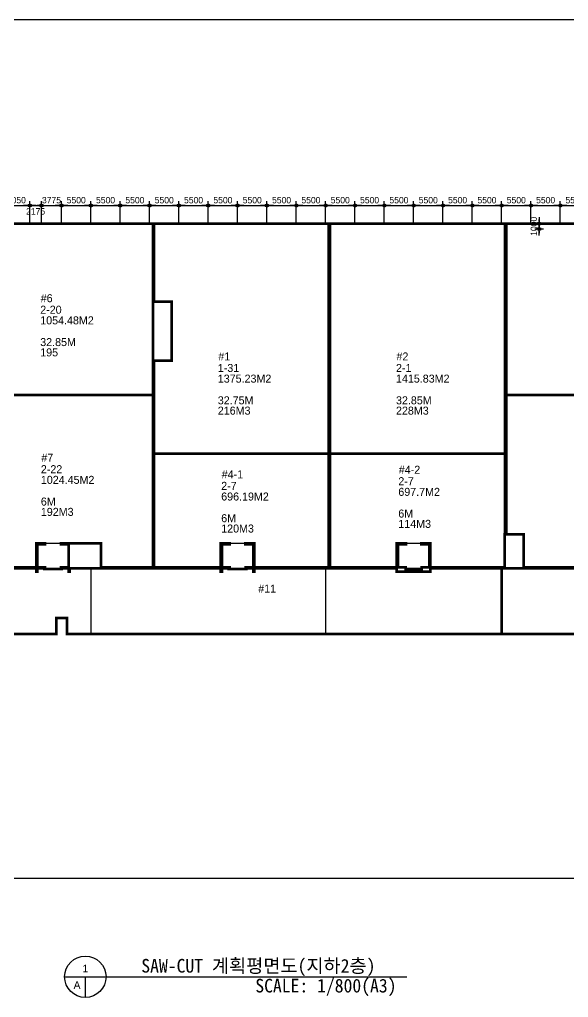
# Model space of a CAD drawing. Header units: millimetres. Extents: x -552870 to 1405794, y -1345622 to 197746.
# Drawn here: x 113355 to 216253, y 14461 to 197746 of the extents above; entities that cross this region are included whole.
import ezdxf
from ezdxf.enums import TextEntityAlignment as Align

# ---------------------------------------------------------------- set-up
doc = ezdxf.new("R2010")
doc.units = ezdxf.units.MM
doc.header["$LTSCALE"] = 1000
doc.header["$MEASUREMENT"] = 0
doc.header["$PDSIZE"] = -10
doc.layers.get('0').update_dxf_attribs({"linetype": 'CONTINUOUS'})
doc.layers.get('Defpoints').update_dxf_attribs({"color": 171, "linetype": 'CONTINUOUS'})
for name, color, linetype in [('I_#', 7, 'CONTINUOUS'), ('I_area', 30, 'CONTINUOUS'), ("I_con'c", 5, 'CONTINUOUS'), ('I_date', 100, 'CONTINUOUS'), ('I_joint', 1, 'CONTINUOUS'), ('NDIM', 7, 'CONTINUOUS'), ('SYM', 7, 'CONTINUOUS'), ('TEXT', 3, 'CONTINUOUS')]:
    doc.layers.add(name, color=color, linetype=linetype)
doc.layers.add('도면층1', color=100, linetype='CONTINUOUS', lineweight=106)
doc.styles.add('CGS', font='cgse', dxfattribs={"bigfont": 'cgs'})
doc.styles.add('궁서체', font='GungsuhChe.ttf')
doc.styles.add('나눔바른고딕', font='')
doc.styles.get('나눔바른고딕').set_extended_font_data('나눔바른고딕')
doc.dimstyles.new('NDIM 1200', dxfattribs={"dimscale": 500, "dimtxt": 3, "dimasz": 1, "dimexe": 2, "dimexo": 2, "dimgap": 1, "dimtad": 1, "dimdec": 0, "dimdsep": 46, "dimtxsty": 'CGS', "dimblk": 'DOT0', "dimcen": 1, "dimdle": 8, "dimclrd": 2, "dimclre": 2, "dimclrt": 2, "dimadec": 0, "dimazin": 0, "dimtfac": 1, "dimtdec": 0, "dimtix": 1, "dimtmove": 2, "dimatfit": 3, "dimldrblk": 'DOT0', "dimfxl": 1, "dimtolj": 1, "dimtzin": 0, "dimlwd": -1, "dimlwe": -1, "dimarcsym": 0})

# ---------------------------------------------------------------- blocks, each defined once
blk = doc.blocks.new('DOT0')
blk.add_line((-3, 0), (3, 0))
at = {"color": 6}
blk.add_circle((0, 0), 0.75, dxfattribs=at)
blk = doc.blocks.new('*D23')
at = {"layer": 'Defpoints', "color": 0, "ltscale": 0.4, "transparency": 16777216}
for p in [(209172, 159491), (210772, 159491), (209172, 158491)]:
    blk.add_point(p, dxfattribs=at)
at = {"layer": 'NDIM', "ltscale": 0.4, "transparency": 16777216}
for p, q in [((209972, 159491), (211572, 159491)), ((210772, 159891), (210772, 160291)), ((210772, 158491), (210772, 159491)), ((209972, 158491), (211572, 158491)), ((210772, 158091), (210772, 157691))]:
    blk.add_line(p, q, dxfattribs=at)
at = {"layer": 'NDIM', "ltscale": 0.4, "transparency": 16777216, "xscale": 400, "yscale": 400, "zscale": 400}
for p, rotation in [((210772, 159491), 270), ((210772, 158491), 90)]:
    blk.add_blockref('DOT0', p, dxfattribs=dict(at, rotation=rotation))
at = {"layer": 'NDIM', "ltscale": 0.4, "transparency": 16777216, "insert": (209772, 158991), "char_height": 1200, "attachment_point": 5, "rotation": 90, "style": 'CGS'}
blk.add_mtext('\\A1;1000', dxfattribs=at)
blk = doc.blocks.new('*D269')
at = {"layer": 'Defpoints', "color": 0, "ltscale": 0.4, "transparency": 16777216}
for p in [(115280, 162891), (110230, 158491), (115280, 158491)]:
    blk.add_point(p, dxfattribs=at)
at = {"layer": 'NDIM', "ltscale": 0.4, "transparency": 16777216}
for p, q in [((110230, 159291), (110230, 163691)), ((115280, 159291), (115280, 163691)), ((110630, 162891), (114880, 162891))]:
    blk.add_line(p, q, dxfattribs=at)
at = {"layer": 'NDIM', "ltscale": 0.4, "transparency": 16777216, "xscale": 400, "yscale": 400, "zscale": 400, "rotation": 180}
blk.add_blockref('DOT0', (110230, 162891), dxfattribs=at)
at = {"layer": 'NDIM', "ltscale": 0.4, "transparency": 16777216, "xscale": 400, "yscale": 400, "zscale": 400}
blk.add_blockref('DOT0', (115280, 162891), dxfattribs=at)
at = {"layer": 'NDIM', "ltscale": 0.4, "transparency": 16777216, "insert": (112755, 163891), "char_height": 1200, "attachment_point": 5, "style": 'CGS'}
blk.add_mtext('\\A1;5050', dxfattribs=at)
blk = doc.blocks.new('*D270')
at = {"layer": 'Defpoints', "color": 0, "ltscale": 0.4, "transparency": 16777216}
for p in [(117455, 162891), (115280, 158491), (117455, 158491)]:
    blk.add_point(p, dxfattribs=at)
at = {"layer": 'NDIM', "ltscale": 0.4, "transparency": 16777216}
for p, q in [((115280, 159291), (115280, 163691)), ((117455, 159291), (117455, 163691)), ((115680, 162891), (117055, 162891))]:
    blk.add_line(p, q, dxfattribs=at)
at = {"layer": 'NDIM', "ltscale": 0.4, "transparency": 16777216, "xscale": 400, "yscale": 400, "zscale": 400, "rotation": 180}
blk.add_blockref('DOT0', (115280, 162891), dxfattribs=at)
at = {"layer": 'NDIM', "ltscale": 0.4, "transparency": 16777216, "xscale": 400, "yscale": 400, "zscale": 400}
blk.add_blockref('DOT0', (117455, 162891), dxfattribs=at)
at = {"layer": 'NDIM', "ltscale": 0.4, "transparency": 16777216, "insert": (116368, 161791), "char_height": 1200, "attachment_point": 5, "style": 'CGS'}
blk.add_mtext('\\A1;2175', dxfattribs=at)
blk = doc.blocks.new('*D271')
at = {"layer": 'Defpoints', "color": 0, "ltscale": 0.4, "transparency": 16777216}
for p in [(126730, 162891), (121230, 158491), (126730, 158491)]:
    blk.add_point(p, dxfattribs=at)
at = {"layer": 'NDIM', "ltscale": 0.4, "transparency": 16777216}
for p, q in [((121230, 159291), (121230, 163691)), ((126730, 159291), (126730, 163691)), ((121630, 162891), (126330, 162891))]:
    blk.add_line(p, q, dxfattribs=at)
at = {"layer": 'NDIM', "ltscale": 0.4, "transparency": 16777216, "xscale": 400, "yscale": 400, "zscale": 400, "rotation": 180}
blk.add_blockref('DOT0', (121230, 162891), dxfattribs=at)
at = {"layer": 'NDIM', "ltscale": 0.4, "transparency": 16777216, "xscale": 400, "yscale": 400, "zscale": 400}
blk.add_blockref('DOT0', (126730, 162891), dxfattribs=at)
at = {"layer": 'NDIM', "ltscale": 0.4, "transparency": 16777216, "insert": (123980, 163891), "char_height": 1200, "attachment_point": 5, "style": 'CGS'}
blk.add_mtext('\\A1;5500', dxfattribs=at)
blk = doc.blocks.new('*D272')
at = {"layer": 'Defpoints', "color": 0, "ltscale": 0.4, "transparency": 16777216}
for p in [(121230, 162891), (117455, 158491), (121230, 158491)]:
    blk.add_point(p, dxfattribs=at)
at = {"layer": 'NDIM', "ltscale": 0.4, "transparency": 16777216}
for p, q in [((117455, 159291), (117455, 163691)), ((121230, 159291), (121230, 163691)), ((117055, 162891), (116655, 162891)), ((117455, 162891), (121230, 162891)), ((121630, 162891), (122030, 162891))]:
    blk.add_line(p, q, dxfattribs=at)
at = {"layer": 'NDIM', "ltscale": 0.4, "transparency": 16777216, "xscale": 400, "yscale": 400, "zscale": 400}
blk.add_blockref('DOT0', (117455, 162891), dxfattribs=at)
at = {"layer": 'NDIM', "ltscale": 0.4, "transparency": 16777216, "xscale": 400, "yscale": 400, "zscale": 400, "rotation": 180}
blk.add_blockref('DOT0', (121230, 162891), dxfattribs=at)
at = {"layer": 'NDIM', "ltscale": 0.4, "transparency": 16777216, "insert": (119343, 163891), "char_height": 1200, "attachment_point": 5, "style": 'CGS'}
blk.add_mtext('\\A1;3775', dxfattribs=at)
blk = doc.blocks.new('*D273')
at = {"layer": 'Defpoints', "color": 0, "ltscale": 0.4, "transparency": 16777216}
for p in [(132230, 162891), (126730, 158491), (132230, 158491)]:
    blk.add_point(p, dxfattribs=at)
at = {"layer": 'NDIM', "ltscale": 0.4, "transparency": 16777216}
for p, q in [((126730, 159291), (126730, 163691)), ((132230, 159291), (132230, 163691)), ((127130, 162891), (131830, 162891))]:
    blk.add_line(p, q, dxfattribs=at)
at = {"layer": 'NDIM', "ltscale": 0.4, "transparency": 16777216, "xscale": 400, "yscale": 400, "zscale": 400, "rotation": 180}
blk.add_blockref('DOT0', (126730, 162891), dxfattribs=at)
at = {"layer": 'NDIM', "ltscale": 0.4, "transparency": 16777216, "xscale": 400, "yscale": 400, "zscale": 400}
blk.add_blockref('DOT0', (132230, 162891), dxfattribs=at)
at = {"layer": 'NDIM', "ltscale": 0.4, "transparency": 16777216, "insert": (129480, 163891), "char_height": 1200, "attachment_point": 5, "style": 'CGS'}
blk.add_mtext('\\A1;5500', dxfattribs=at)
blk = doc.blocks.new('*D274')
at = {"layer": 'Defpoints', "color": 0, "ltscale": 0.4, "transparency": 16777216}
for p in [(137730, 162891), (132230, 158491), (137730, 158491)]:
    blk.add_point(p, dxfattribs=at)
at = {"layer": 'NDIM', "ltscale": 0.4, "transparency": 16777216}
for p, q in [((132230, 159291), (132230, 163691)), ((137730, 159291), (137730, 163691)), ((132630, 162891), (137330, 162891))]:
    blk.add_line(p, q, dxfattribs=at)
at = {"layer": 'NDIM', "ltscale": 0.4, "transparency": 16777216, "xscale": 400, "yscale": 400, "zscale": 400, "rotation": 180}
blk.add_blockref('DOT0', (132230, 162891), dxfattribs=at)
at = {"layer": 'NDIM', "ltscale": 0.4, "transparency": 16777216, "xscale": 400, "yscale": 400, "zscale": 400}
blk.add_blockref('DOT0', (137730, 162891), dxfattribs=at)
at = {"layer": 'NDIM', "ltscale": 0.4, "transparency": 16777216, "insert": (134980, 163891), "char_height": 1200, "attachment_point": 5, "style": 'CGS'}
blk.add_mtext('\\A1;5500', dxfattribs=at)
blk = doc.blocks.new('*D275')
at = {"layer": 'Defpoints', "color": 0, "ltscale": 0.4, "transparency": 16777216}
for p in [(143230, 162891), (137730, 158491), (143230, 158491)]:
    blk.add_point(p, dxfattribs=at)
at = {"layer": 'NDIM', "ltscale": 0.4, "transparency": 16777216}
for p, q in [((137730, 159291), (137730, 163691)), ((143230, 159291), (143230, 163691)), ((138130, 162891), (142830, 162891))]:
    blk.add_line(p, q, dxfattribs=at)
at = {"layer": 'NDIM', "ltscale": 0.4, "transparency": 16777216, "xscale": 400, "yscale": 400, "zscale": 400, "rotation": 180}
blk.add_blockref('DOT0', (137730, 162891), dxfattribs=at)
at = {"layer": 'NDIM', "ltscale": 0.4, "transparency": 16777216, "xscale": 400, "yscale": 400, "zscale": 400}
blk.add_blockref('DOT0', (143230, 162891), dxfattribs=at)
at = {"layer": 'NDIM', "ltscale": 0.4, "transparency": 16777216, "insert": (140480, 163891), "char_height": 1200, "attachment_point": 5, "style": 'CGS'}
blk.add_mtext('\\A1;5500', dxfattribs=at)
blk = doc.blocks.new('*D276')
at = {"layer": 'Defpoints', "color": 0, "ltscale": 0.4, "transparency": 16777216}
for p in [(148730, 162891), (143230, 158491), (148730, 158491)]:
    blk.add_point(p, dxfattribs=at)
at = {"layer": 'NDIM', "ltscale": 0.4, "transparency": 16777216}
for p, q in [((143230, 159291), (143230, 163691)), ((148730, 159291), (148730, 163691)), ((143630, 162891), (148330, 162891))]:
    blk.add_line(p, q, dxfattribs=at)
at = {"layer": 'NDIM', "ltscale": 0.4, "transparency": 16777216, "xscale": 400, "yscale": 400, "zscale": 400, "rotation": 180}
blk.add_blockref('DOT0', (143230, 162891), dxfattribs=at)
at = {"layer": 'NDIM', "ltscale": 0.4, "transparency": 16777216, "xscale": 400, "yscale": 400, "zscale": 400}
blk.add_blockref('DOT0', (148730, 162891), dxfattribs=at)
at = {"layer": 'NDIM', "ltscale": 0.4, "transparency": 16777216, "insert": (145980, 163891), "char_height": 1200, "attachment_point": 5, "style": 'CGS'}
blk.add_mtext('\\A1;5500', dxfattribs=at)
blk = doc.blocks.new('*D277')
at = {"layer": 'Defpoints', "color": 0, "ltscale": 0.4, "transparency": 16777216}
for p in [(154230, 162891), (148730, 158491), (154230, 158491)]:
    blk.add_point(p, dxfattribs=at)
at = {"layer": 'NDIM', "ltscale": 0.4, "transparency": 16777216}
for p, q in [((148730, 159291), (148730, 163691)), ((154230, 159291), (154230, 163691)), ((149130, 162891), (153830, 162891))]:
    blk.add_line(p, q, dxfattribs=at)
at = {"layer": 'NDIM', "ltscale": 0.4, "transparency": 16777216, "xscale": 400, "yscale": 400, "zscale": 400, "rotation": 180}
blk.add_blockref('DOT0', (148730, 162891), dxfattribs=at)
at = {"layer": 'NDIM', "ltscale": 0.4, "transparency": 16777216, "xscale": 400, "yscale": 400, "zscale": 400}
blk.add_blockref('DOT0', (154230, 162891), dxfattribs=at)
at = {"layer": 'NDIM', "ltscale": 0.4, "transparency": 16777216, "insert": (151480, 163891), "char_height": 1200, "attachment_point": 5, "style": 'CGS'}
blk.add_mtext('\\A1;5500', dxfattribs=at)
blk = doc.blocks.new('*D278')
at = {"layer": 'Defpoints', "color": 0, "ltscale": 0.4, "transparency": 16777216}
for p in [(159730, 162891), (154230, 158491), (159730, 158491)]:
    blk.add_point(p, dxfattribs=at)
at = {"layer": 'NDIM', "ltscale": 0.4, "transparency": 16777216}
for p, q in [((154230, 159291), (154230, 163691)), ((159730, 159291), (159730, 163691)), ((154630, 162891), (159330, 162891))]:
    blk.add_line(p, q, dxfattribs=at)
at = {"layer": 'NDIM', "ltscale": 0.4, "transparency": 16777216, "xscale": 400, "yscale": 400, "zscale": 400, "rotation": 180}
blk.add_blockref('DOT0', (154230, 162891), dxfattribs=at)
at = {"layer": 'NDIM', "ltscale": 0.4, "transparency": 16777216, "xscale": 400, "yscale": 400, "zscale": 400}
blk.add_blockref('DOT0', (159730, 162891), dxfattribs=at)
at = {"layer": 'NDIM', "ltscale": 0.4, "transparency": 16777216, "insert": (156980, 163891), "char_height": 1200, "attachment_point": 5, "style": 'CGS'}
blk.add_mtext('\\A1;5500', dxfattribs=at)
blk = doc.blocks.new('*D279')
at = {"layer": 'Defpoints', "color": 0, "ltscale": 0.4, "transparency": 16777216}
for p in [(165230, 162891), (159730, 158491), (165230, 158491)]:
    blk.add_point(p, dxfattribs=at)
at = {"layer": 'NDIM', "ltscale": 0.4, "transparency": 16777216}
for p, q in [((159730, 159291), (159730, 163691)), ((165230, 159291), (165230, 163691)), ((160130, 162891), (164830, 162891))]:
    blk.add_line(p, q, dxfattribs=at)
at = {"layer": 'NDIM', "ltscale": 0.4, "transparency": 16777216, "xscale": 400, "yscale": 400, "zscale": 400, "rotation": 180}
blk.add_blockref('DOT0', (159730, 162891), dxfattribs=at)
at = {"layer": 'NDIM', "ltscale": 0.4, "transparency": 16777216, "xscale": 400, "yscale": 400, "zscale": 400}
blk.add_blockref('DOT0', (165230, 162891), dxfattribs=at)
at = {"layer": 'NDIM', "ltscale": 0.4, "transparency": 16777216, "insert": (162480, 163891), "char_height": 1200, "attachment_point": 5, "style": 'CGS'}
blk.add_mtext('\\A1;5500', dxfattribs=at)
blk = doc.blocks.new('*D280')
at = {"layer": 'Defpoints', "color": 0, "ltscale": 0.4, "transparency": 16777216}
for p in [(170730, 162891), (165230, 158491), (170730, 158491)]:
    blk.add_point(p, dxfattribs=at)
at = {"layer": 'NDIM', "ltscale": 0.4, "transparency": 16777216}
for p, q in [((165230, 159291), (165230, 163691)), ((170730, 159291), (170730, 163691)), ((165630, 162891), (170330, 162891))]:
    blk.add_line(p, q, dxfattribs=at)
at = {"layer": 'NDIM', "ltscale": 0.4, "transparency": 16777216, "xscale": 400, "yscale": 400, "zscale": 400, "rotation": 180}
blk.add_blockref('DOT0', (165230, 162891), dxfattribs=at)
at = {"layer": 'NDIM', "ltscale": 0.4, "transparency": 16777216, "xscale": 400, "yscale": 400, "zscale": 400}
blk.add_blockref('DOT0', (170730, 162891), dxfattribs=at)
at = {"layer": 'NDIM', "ltscale": 0.4, "transparency": 16777216, "insert": (167980, 163891), "char_height": 1200, "attachment_point": 5, "style": 'CGS'}
blk.add_mtext('\\A1;5500', dxfattribs=at)
blk = doc.blocks.new('*D281')
at = {"layer": 'Defpoints', "color": 0, "ltscale": 0.4, "transparency": 16777216}
for p in [(176230, 162891), (170730, 158491), (176230, 158491)]:
    blk.add_point(p, dxfattribs=at)
at = {"layer": 'NDIM', "ltscale": 0.4, "transparency": 16777216}
for p, q in [((170730, 159291), (170730, 163691)), ((176230, 159291), (176230, 163691)), ((171130, 162891), (175830, 162891))]:
    blk.add_line(p, q, dxfattribs=at)
at = {"layer": 'NDIM', "ltscale": 0.4, "transparency": 16777216, "xscale": 400, "yscale": 400, "zscale": 400, "rotation": 180}
blk.add_blockref('DOT0', (170730, 162891), dxfattribs=at)
at = {"layer": 'NDIM', "ltscale": 0.4, "transparency": 16777216, "xscale": 400, "yscale": 400, "zscale": 400}
blk.add_blockref('DOT0', (176230, 162891), dxfattribs=at)
at = {"layer": 'NDIM', "ltscale": 0.4, "transparency": 16777216, "insert": (173480, 163891), "char_height": 1200, "attachment_point": 5, "style": 'CGS'}
blk.add_mtext('\\A1;5500', dxfattribs=at)
blk = doc.blocks.new('*D282')
at = {"layer": 'Defpoints', "color": 0, "ltscale": 0.4, "transparency": 16777216}
for p in [(181730, 162891), (176230, 158491), (181730, 158491)]:
    blk.add_point(p, dxfattribs=at)
at = {"layer": 'NDIM', "ltscale": 0.4, "transparency": 16777216}
for p, q in [((176230, 159291), (176230, 163691)), ((181730, 159291), (181730, 163691)), ((176630, 162891), (181330, 162891))]:
    blk.add_line(p, q, dxfattribs=at)
at = {"layer": 'NDIM', "ltscale": 0.4, "transparency": 16777216, "xscale": 400, "yscale": 400, "zscale": 400, "rotation": 180}
blk.add_blockref('DOT0', (176230, 162891), dxfattribs=at)
at = {"layer": 'NDIM', "ltscale": 0.4, "transparency": 16777216, "xscale": 400, "yscale": 400, "zscale": 400}
blk.add_blockref('DOT0', (181730, 162891), dxfattribs=at)
at = {"layer": 'NDIM', "ltscale": 0.4, "transparency": 16777216, "insert": (178980, 163891), "char_height": 1200, "attachment_point": 5, "style": 'CGS'}
blk.add_mtext('\\A1;5500', dxfattribs=at)
blk = doc.blocks.new('*D283')
at = {"layer": 'Defpoints', "color": 0, "ltscale": 0.4, "transparency": 16777216}
for p in [(187230, 162891), (181730, 158491), (187230, 158491)]:
    blk.add_point(p, dxfattribs=at)
at = {"layer": 'NDIM', "ltscale": 0.4, "transparency": 16777216}
for p, q in [((181730, 159291), (181730, 163691)), ((187230, 159291), (187230, 163691)), ((182130, 162891), (186830, 162891))]:
    blk.add_line(p, q, dxfattribs=at)
at = {"layer": 'NDIM', "ltscale": 0.4, "transparency": 16777216, "xscale": 400, "yscale": 400, "zscale": 400, "rotation": 180}
blk.add_blockref('DOT0', (181730, 162891), dxfattribs=at)
at = {"layer": 'NDIM', "ltscale": 0.4, "transparency": 16777216, "xscale": 400, "yscale": 400, "zscale": 400}
blk.add_blockref('DOT0', (187230, 162891), dxfattribs=at)
at = {"layer": 'NDIM', "ltscale": 0.4, "transparency": 16777216, "insert": (184480, 163891), "char_height": 1200, "attachment_point": 5, "style": 'CGS'}
blk.add_mtext('\\A1;5500', dxfattribs=at)
blk = doc.blocks.new('*D284')
at = {"layer": 'Defpoints', "color": 0, "ltscale": 0.4, "transparency": 16777216}
for p in [(192730, 162891), (187230, 158491), (192730, 158491)]:
    blk.add_point(p, dxfattribs=at)
at = {"layer": 'NDIM', "ltscale": 0.4, "transparency": 16777216}
for p, q in [((187230, 159291), (187230, 163691)), ((192730, 159291), (192730, 163691)), ((187630, 162891), (192330, 162891))]:
    blk.add_line(p, q, dxfattribs=at)
at = {"layer": 'NDIM', "ltscale": 0.4, "transparency": 16777216, "xscale": 400, "yscale": 400, "zscale": 400, "rotation": 180}
blk.add_blockref('DOT0', (187230, 162891), dxfattribs=at)
at = {"layer": 'NDIM', "ltscale": 0.4, "transparency": 16777216, "xscale": 400, "yscale": 400, "zscale": 400}
blk.add_blockref('DOT0', (192730, 162891), dxfattribs=at)
at = {"layer": 'NDIM', "ltscale": 0.4, "transparency": 16777216, "insert": (189980, 163891), "char_height": 1200, "attachment_point": 5, "style": 'CGS'}
blk.add_mtext('\\A1;5500', dxfattribs=at)
blk = doc.blocks.new('*D285')
at = {"layer": 'Defpoints', "color": 0, "ltscale": 0.4, "transparency": 16777216}
for p in [(198230, 162891), (192730, 158491), (198230, 158491)]:
    blk.add_point(p, dxfattribs=at)
at = {"layer": 'NDIM', "ltscale": 0.4, "transparency": 16777216}
for p, q in [((192730, 159291), (192730, 163691)), ((198230, 159291), (198230, 163691)), ((193130, 162891), (197830, 162891))]:
    blk.add_line(p, q, dxfattribs=at)
at = {"layer": 'NDIM', "ltscale": 0.4, "transparency": 16777216, "xscale": 400, "yscale": 400, "zscale": 400, "rotation": 180}
blk.add_blockref('DOT0', (192730, 162891), dxfattribs=at)
at = {"layer": 'NDIM', "ltscale": 0.4, "transparency": 16777216, "xscale": 400, "yscale": 400, "zscale": 400}
blk.add_blockref('DOT0', (198230, 162891), dxfattribs=at)
at = {"layer": 'NDIM', "ltscale": 0.4, "transparency": 16777216, "insert": (195480, 163891), "char_height": 1200, "attachment_point": 5, "style": 'CGS'}
blk.add_mtext('\\A1;5500', dxfattribs=at)
blk = doc.blocks.new('*D286')
at = {"layer": 'Defpoints', "color": 0, "ltscale": 0.4, "transparency": 16777216}
for p in [(203730, 162891), (198230, 158491), (203730, 158491)]:
    blk.add_point(p, dxfattribs=at)
at = {"layer": 'NDIM', "ltscale": 0.4, "transparency": 16777216}
for p, q in [((198230, 159291), (198230, 163691)), ((203730, 159291), (203730, 163691)), ((198630, 162891), (203330, 162891))]:
    blk.add_line(p, q, dxfattribs=at)
at = {"layer": 'NDIM', "ltscale": 0.4, "transparency": 16777216, "xscale": 400, "yscale": 400, "zscale": 400, "rotation": 180}
blk.add_blockref('DOT0', (198230, 162891), dxfattribs=at)
at = {"layer": 'NDIM', "ltscale": 0.4, "transparency": 16777216, "xscale": 400, "yscale": 400, "zscale": 400}
blk.add_blockref('DOT0', (203730, 162891), dxfattribs=at)
at = {"layer": 'NDIM', "ltscale": 0.4, "transparency": 16777216, "insert": (200980, 163891), "char_height": 1200, "attachment_point": 5, "style": 'CGS'}
blk.add_mtext('\\A1;5500', dxfattribs=at)
blk = doc.blocks.new('*D287')
at = {"layer": 'Defpoints', "color": 0, "ltscale": 0.4, "transparency": 16777216}
for p in [(209230, 162891), (203730, 158491), (209230, 158491)]:
    blk.add_point(p, dxfattribs=at)
at = {"layer": 'NDIM', "ltscale": 0.4, "transparency": 16777216}
for p, q in [((203730, 159291), (203730, 163691)), ((209230, 159291), (209230, 163691)), ((204130, 162891), (208830, 162891))]:
    blk.add_line(p, q, dxfattribs=at)
at = {"layer": 'NDIM', "ltscale": 0.4, "transparency": 16777216, "xscale": 400, "yscale": 400, "zscale": 400, "rotation": 180}
blk.add_blockref('DOT0', (203730, 162891), dxfattribs=at)
at = {"layer": 'NDIM', "ltscale": 0.4, "transparency": 16777216, "xscale": 400, "yscale": 400, "zscale": 400}
blk.add_blockref('DOT0', (209230, 162891), dxfattribs=at)
at = {"layer": 'NDIM', "ltscale": 0.4, "transparency": 16777216, "insert": (206480, 163891), "char_height": 1200, "attachment_point": 5, "style": 'CGS'}
blk.add_mtext('\\A1;5500', dxfattribs=at)
blk = doc.blocks.new('*D288')
at = {"layer": 'Defpoints', "color": 0, "ltscale": 0.4, "transparency": 16777216}
for p in [(214730, 162891), (209230, 158491), (214730, 158491)]:
    blk.add_point(p, dxfattribs=at)
at = {"layer": 'NDIM', "ltscale": 0.4, "transparency": 16777216}
for p, q in [((209230, 159291), (209230, 163691)), ((214730, 159291), (214730, 163691)), ((209630, 162891), (214330, 162891))]:
    blk.add_line(p, q, dxfattribs=at)
at = {"layer": 'NDIM', "ltscale": 0.4, "transparency": 16777216, "xscale": 400, "yscale": 400, "zscale": 400, "rotation": 180}
blk.add_blockref('DOT0', (209230, 162891), dxfattribs=at)
at = {"layer": 'NDIM', "ltscale": 0.4, "transparency": 16777216, "xscale": 400, "yscale": 400, "zscale": 400}
blk.add_blockref('DOT0', (214730, 162891), dxfattribs=at)
at = {"layer": 'NDIM', "ltscale": 0.4, "transparency": 16777216, "insert": (211980, 163891), "char_height": 1200, "attachment_point": 5, "style": 'CGS'}
blk.add_mtext('\\A1;5500', dxfattribs=at)
blk = doc.blocks.new('*D289')
at = {"layer": 'Defpoints', "color": 0, "ltscale": 0.4, "transparency": 16777216}
for p in [(220230, 162891), (214730, 158491), (220230, 158491)]:
    blk.add_point(p, dxfattribs=at)
at = {"layer": 'NDIM', "ltscale": 0.4, "transparency": 16777216}
for p, q in [((214730, 159291), (214730, 163691)), ((220230, 159291), (220230, 163691)), ((215130, 162891), (219830, 162891))]:
    blk.add_line(p, q, dxfattribs=at)
at = {"layer": 'NDIM', "ltscale": 0.4, "transparency": 16777216, "xscale": 400, "yscale": 400, "zscale": 400, "rotation": 180}
blk.add_blockref('DOT0', (214730, 162891), dxfattribs=at)
at = {"layer": 'NDIM', "ltscale": 0.4, "transparency": 16777216, "xscale": 400, "yscale": 400, "zscale": 400}
blk.add_blockref('DOT0', (220230, 162891), dxfattribs=at)
at = {"layer": 'NDIM', "ltscale": 0.4, "transparency": 16777216, "insert": (217480, 163891), "char_height": 1200, "attachment_point": 5, "style": 'CGS'}
blk.add_mtext('\\A1;5500', dxfattribs=at)

msp = doc.modelspace()

# ---------------------------------------------------------------- linework, layer by layer
at = {"layer": 'Defpoints', "ltscale": 10000}
msp.add_lwpolyline([(292000, 36778.1), (8000, 36778.1), (8000, 197745.9), (292000, 197745.9)], close=True, dxfattribs=at)
at = {"layer": 'I_area', "ltscale": 10000, "const_width": 500}
for points in [[(105530.1, 159490.5), (105530.1, 127390.5), (138380.1, 127390.5), (138380.1, 159490.5), (105530.1, 159490.5)], [(138580.1, 159490.5), (138580.1, 144840.5), (141880.1, 144840.5), (141880.1, 133840.5), (138580.1, 133840.5), (138580.1, 116390.5), (171330.1, 116390.5), (171330.1, 159490.5), (138580.1, 159490.5)], [(171530.1, 159490.5), (171530.1, 116390.5), (204380.1, 116390.5), (204380.1, 159490.5), (171530.1, 159490.5)], [(204580.1, 159490.5), (204580.1, 127390.5), (237330.1, 127390.5), (237330.1, 159490.5), (204580.1, 159490.5)], [(105530.1, 95090.5), (116480.1, 95090.5), (116480.1, 99590.5), (118130.1, 99590.5), (118130.1, 99390.5), (116680.1, 99390.5), (116680.1, 95090.5), (118120.1, 95090.5), (118120.1, 94890.5), (118130.1, 94890.5), (118130.1, 94754.6), (121130.1, 94754.6), (121130.1, 94890.5), (121140.1, 94890.5), (121140.1, 95090.5), (122580.1, 95090.5), (122580.1, 99390.5), (121130.1, 99390.5), (121130.1, 99591.6), (128605.1, 99590.5), (128605.1, 95090.5), (138380.1, 95090.5), (138380.1, 127390.5), (105530.1, 127390.5)], [(228092.6, 95090.5), (207880.1, 95090.5), (207880.1, 101290.5), (204580.1, 101290.5), (204580.1, 127390.5), (237330.1, 127390.5)], [(138580.1, 116390.5), (138580.1, 95090.5), (151080.1, 95090.5), (151080.1, 99590.5), (152775.1, 99590.5), (152775.1, 99378), (152730.1, 99378), (152730.1, 99390.5), (151280.1, 99390.5), (151280.1, 95090.5), (152720.1, 95090.5), (152720.1, 94890.5), (152730.1, 94890.5), (152730.1, 94754.6), (155730.1, 94754.6), (155730.1, 94890.5), (155740.1, 94890.5), (155740.1, 95090.5), (157180.1, 95090.5), (157180.1, 99390.5), (155730.1, 99390.5), (155730.1, 99378), (155685.1, 99378), (155685.1, 99590.5), (157380.1, 99590.5), (157380.1, 95090.5), (171330.1, 95090.5), (171330.1, 116390.5), (138580.1, 116390.5)], [(171530.1, 116390.5), (171530.1, 95090.5), (184080.1, 95090.5), (184080.1, 99590.5), (185775.1, 99590.5), (185775.1, 99378), (185730.1, 99378), (185730.1, 99390.5), (184280.1, 99390.5), (184280.1, 95090.5), (185720.1, 95090.5), (185720.1, 94890.5), (185730.1, 94890.5), (185730.1, 94754.6), (188730.1, 94754.6), (188730.1, 94890.5), (188740.1, 94890.5), (188740.1, 95090.5), (190180.1, 95090.5), (190180.1, 99390.5), (188730.1, 99390.5), (188730.1, 99378), (188685.1, 99378), (188685.1, 99590.5), (190380.1, 99590.5), (190380.1, 95090.5), (204280.1, 95090.5), (204280.1, 101290.5), (204380.1, 101290.5), (204380.1, 116390.5), (171530.1, 116390.5)], [(105530.1, 82565.5), (120230.1, 82565.5), (120230.1, 85565.5), (122230.1, 85565.5), (122230.1, 82565.5), (203730.1, 82565.5), (203730.1, 94890.5), (190380.1, 94890.5), (190380.1, 94233.9), (190180.1, 94233.9), (184280.1, 94240.5), (184080.1, 94240.5), (184080.1, 94890.5), (157380.1, 94890.5), (157380.1, 94233.9), (157180.1, 94233.9), (157180.1, 94890.5), (155880.1, 94890.5), (155880.1, 94754.6), (152580.1, 94754.6), (152580.1, 94890.5), (151280.1, 94890.5), (151280.1, 94240.5), (151080.1, 94240.5), (151080.1, 94890.5), (122780.1, 94890.5), (122780.1, 94233.9), (122580.1, 94233.9), (122580.1, 94890.5), (121280.1, 94890.5), (121280.1, 94754.6), (117980.1, 94754.6), (117980.1, 94890.5), (116680.1, 94890.5), (116680.1, 94240.5), (116480.1, 94240.5), (116480.1, 94890.5), (105530.1, 94890.5)], [(228092.6, 94890.5), (203730.1, 94890.5), (203730.1, 82565.5), (252230.1, 82565.5)]]:
    msp.add_lwpolyline(points, dxfattribs=at)
at = {"layer": 'I_joint', "color": 1, "ltscale": 10000, "const_width": 250}
for points in [[(105530.1, 127390.5), (138380.1, 127390.5)], [(204580.1, 127390.5), (237330.1, 127390.5)], [(138580.1, 116390.5), (171330.1, 116390.5)], [(171530.1, 116390.5), (204380.1, 116390.5)], [(118130.1, 99590.5), (121130.1, 99590.5)], [(152730.1, 99590.5), (155730.1, 99590.5)], [(185730.1, 99590.5), (188730.1, 99590.5)], [(118130.1, 94754.6), (121130.1, 94754.6)], [(126730.1, 94890.5), (126730.1, 82565.5)], [(152730.1, 94754.6), (155730.1, 94754.6)], [(170730.1, 94890.5), (170730.1, 82565.5)], [(185730.1, 94754.6), (188730.1, 94754.6)], [(203730.1, 94890.5), (203730.1, 82565.5)]]:
    msp.add_lwpolyline(points, dxfattribs=at)
at = {"layer": 'SYM'}
for p, q in [((121803.7, 18339.6), (185953.9, 18339.6)), ((125682.4, 18339.6), (125682.4, 14460.8))]:
    msp.add_line(p, q, dxfattribs=at)
msp.add_circle((125682.4, 18339.6), 3878.8, dxfattribs=at)
at = {"layer": '도면층1', "ltscale": 10000, "const_width": 100}
for points in [[(171530.1, 159490.5), (204380.1, 159490.5), (204380.1, 116390.5), (171530.1, 116390.5)], [(204580.1, 159490.5), (237330.1, 159490.5), (237330.1, 127390.5), (204580.1, 127390.5)]]:
    msp.add_lwpolyline(points, close=True, dxfattribs=at)

# ---------------------------------------------------------------- texts
at = {"layer": 'I_#', "ltscale": 10000, "style": '나눔바른고딕'}
for s, p in [('#6', (117321.8, 144765.2)), ('#1', (150609.8, 133848.5)), ('#2', (184013.2, 133848.5)), ('#7', (117438.9, 114872.2)), ('#4-2', (184453.3, 112622.7)), ('#4-1', (151249.5, 111749.6)), ('#11', (158096.1, 90338.9))]:
    msp.add_text(s, height=1500, dxfattribs=at).set_placement(p)
at = {"layer": 'I_area', "ltscale": 10000, "style": '나눔바른고딕'}
for s, p in [('1054.48M2 ', (117230.9, 140614.8)), ('1375.23M2 ', (150519, 129698.1)), ('1415.83M2 ', (183922.3, 129698.1)), ('1024.45M2 ', (117348, 110721.8)), ('697.7M2 ', (184362.4, 108472.3)), ('696.19M2 ', (151158.7, 107599.2))]:
    msp.add_text(s, height=1500, dxfattribs=at).set_placement(p)
at = {"layer": "I_con'c", "ltscale": 10000, "style": '나눔바른고딕'}
for s, p in [('195', (117230.9, 134616.4)), ('216M3', (150519, 123699.7)), ('228M3', (183922.3, 123699.7)), ('192M3', (117348, 104723.3)), ('120M3', (151158.7, 101600.7)), ('114M3', (184362.4, 102473.8))]:
    msp.add_text(s, height=1500, dxfattribs=at).set_placement(p)
at = {"layer": 'I_date', "ltscale": 10000, "style": '나눔바른고딕'}
for s, p in [('2-20', (117230.9, 142614.3)), ('1-31', (150519, 131697.6)), ('2-1', (183922.3, 131697.6)), ('2-22', (117348, 112721.3)), ('2-7', (184362.4, 110471.8)), ('2-7', (151158.7, 109598.7))]:
    msp.add_text(s, height=1500, dxfattribs=at).set_placement(p)
at = {"layer": 'I_joint', "ltscale": 10000, "style": '나눔바른고딕'}
for s, p in [('32.85M', (117230.9, 136545.7)), ('32.75M', (150519, 125629)), ('32.85M', (183922.3, 125629)), ('6M', (117348, 106652.7)), ('6M', (151158.7, 103530)), ('6M', (184362.4, 104403.2))]:
    msp.add_text(s, height=1500, dxfattribs=at).set_placement(p)
at = {"layer": 'TEXT', "style": '궁서체'}
msp.add_text('SAW-CUT 계획평면도(지하2층)', height=2560, dxfattribs=at).set_placement((136173.5, 19115.3))
at = {"layer": 'TEXT', "style": '나눔바른고딕'}
for s, p in [('1', (125682.4, 19891.1)), ('A', (124130.9, 16788.1))]:
    msp.add_text(s, height=1440, dxfattribs=at).set_placement(p, align=Align.MIDDLE)
at = {"layer": 'TEXT', "style": '궁서체'}
msp.add_text('SCALE: 1/800(A3)', height=2560, dxfattribs=at).set_placement((184019.9, 17951.7), align=Align.TOP_RIGHT)

# ---------------------------------------------------------------- dimensions: what is measured, and where the dimension line sits
at = {"layer": 'NDIM', "ltscale": 0.4}
for base, p1, p2, picture, middle in [((115280.1, 162890.5), (110230.1, 158490.5), (115280.1, 158490.5), '*D269', (112755.1, 163890.5)), ((121230.1, 162890.5), (117455.1, 158490.5), (121230.1, 158490.5), '*D272', (119342.6, 163890.5)), ((126730.1, 162890.5), (121230.1, 158490.5), (126730.1, 158490.5), '*D271', (123980.1, 163890.5)), ((132230.1, 162890.5), (126730.1, 158490.5), (132230.1, 158490.5), '*D273', (129480.1, 163890.5)), ((137730.1, 162890.5), (132230.1, 158490.5), (137730.1, 158490.5), '*D274', (134980.1, 163890.5)), ((143230.1, 162890.5), (137730.1, 158490.5), (143230.1, 158490.5), '*D275', (140480.1, 163890.5)), ((148730.1, 162890.5), (143230.1, 158490.5), (148730.1, 158490.5), '*D276', (145980.1, 163890.5)), ((154230.1, 162890.5), (148730.1, 158490.5), (154230.1, 158490.5), '*D277', (151480.1, 163890.5)), ((159730.1, 162890.5), (154230.1, 158490.5), (159730.1, 158490.5), '*D278', (156980.1, 163890.5)), ((165230.1, 162890.5), (159730.1, 158490.5), (165230.1, 158490.5), '*D279', (162480.1, 163890.5)), ((170730.1, 162890.5), (165230.1, 158490.5), (170730.1, 158490.5), '*D280', (167980.1, 163890.5)), ((176230.1, 162890.5), (170730.1, 158490.5), (176230.1, 158490.5), '*D281', (173480.1, 163890.5)), ((181730.1, 162890.5), (176230.1, 158490.5), (181730.1, 158490.5), '*D282', (178980.1, 163890.5)), ((187230.1, 162890.5), (181730.1, 158490.5), (187230.1, 158490.5), '*D283', (184480.1, 163890.5)), ((192730.1, 162890.5), (187230.1, 158490.5), (192730.1, 158490.5), '*D284', (189980.1, 163890.5)), ((198230.1, 162890.5), (192730.1, 158490.5), (198230.1, 158490.5), '*D285', (195480.1, 163890.5)), ((203730.1, 162890.5), (198230.1, 158490.5), (203730.1, 158490.5), '*D286', (200980.1, 163890.5)), ((209230.1, 162890.5), (203730.1, 158490.5), (209230.1, 158490.5), '*D287', (206480.1, 163890.5)), ((214730.1, 162890.5), (209230.1, 158490.5), (214730.1, 158490.5), '*D288', (211980.1, 163890.5)), ((220230.1, 162890.5), (214730.1, 158490.5), (220230.1, 158490.5), '*D289', (217480.1, 163890.5))]:
    dim = msp.add_linear_dim(base=base, p1=p1, p2=p2, dimstyle='NDIM 1200', override={"dimscale": 400, "dimclrd": 256, "dimclre": 256, "dimclrt": 256}, dxfattribs=at)
    dim.commit()
    dim.dimension.update_dxf_attribs({"geometry": picture, "text_midpoint": middle})
dim = msp.add_linear_dim(base=(117455.1, 162890.5), p1=(115280.1, 158490.5), p2=(117455.1, 158490.5), dimstyle='NDIM 1200', override={"dimscale": 400, "dimclrd": 256, "dimclre": 256, "dimclrt": 256}, dxfattribs=at)
dim.commit()
dim.dimension.update_dxf_attribs({"geometry": '*D270', "text_midpoint": (116367.6, 161790.5), "dimtype": 160})
dim = msp.add_linear_dim(base=(210772.3, 159490.5), p1=(209172.3, 158490.5), p2=(209172.3, 159490.5), angle=90, dimstyle='NDIM 1200', override={"dimscale": 400, "dimclrd": 256, "dimclre": 256, "dimclrt": 256}, dxfattribs=at)
dim.commit()
dim.dimension.update_dxf_attribs({"geometry": '*D23', "text_midpoint": (209772.3, 158990.5)})

doc.saveas('drawing.dxf')
